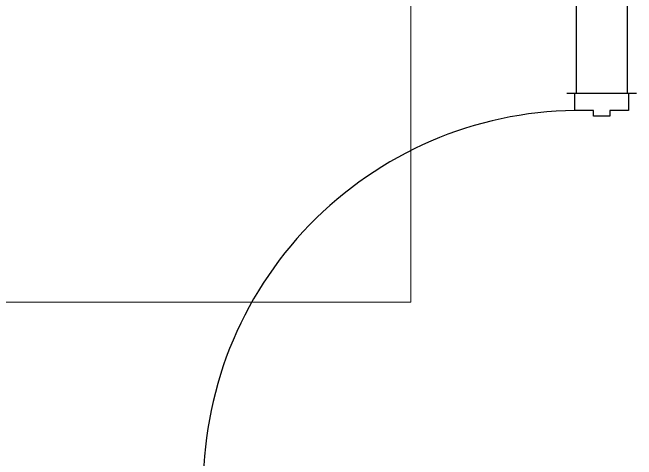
# Model space of a CAD drawing. Header units: inches. Extents: x 16928 to 514628, y -1471 to 241387.
# Drawn here: x 63945 to 65289, y 50471 to 51434 of the extents above; entities that cross this region are included whole.
import ezdxf

# ---------------------------------------------------------------- set-up
doc = ezdxf.new("R2010")
doc.units = ezdxf.units.IN
doc.header["$MEASUREMENT"] = 0
doc.layers.add('1', color=8, linetype='Continuous', lineweight=9)
doc.layers.add('windoor', color=8, linetype='Continuous', lineweight=18)
doc.layers.add('DR', color=9, linetype='Continuous')
doc.layers.add('partition', color=8, linetype='Continuous')

# ---------------------------------------------------------------- blocks, each defined once
blk = doc.blocks.new('D900')
at = {"layer": 'DR'}
for p, q in [((37.5, 915), (37.5, 115)), ((77.5, 915), (77.5, 115)), ((37.5, 190), (77.5, 190)), ((37.5, 115), (77.5, 115))]:
    blk.add_line(p, q, dxfattribs=at)
at = {"layer": 'DR', "color": 3}
for p, q in [((0, 132.5), (0, -17.5)), ((900, 132.5), (900, -17.5)), ((900, 115), (900, 0))]:
    blk.add_line(p, q, dxfattribs=at)
at = {"layer": 'DR'}
for points in [[(0, 0), (37.5, 0), (37.5, 40), (50, 40), (50, 75), (37.5, 75), (37.5, 115), (0, 115)], [(900, 0), (862.5, 0), (862.5, 40), (850, 40), (850, 75), (862.5, 75), (862.5, 115), (900, 115)]]:
    blk.add_lwpolyline(points, dxfattribs=at)
at = {"layer": 'DR', "color": 8}
blk.add_arc((51.9, 104.3), 810.7, 0.7553, 91.0145, dxfattribs=at)

msp = doc.modelspace()

# ---------------------------------------------------------------- linework, layer by layer
at = {"layer": '1'}
msp.add_lwpolyline([(62802.6, 50810.5), (62802.6, 53310.5), (64802.6, 53310.5), (64802.6, 50810.5)], close=True, dxfattribs=at)
at = {"layer": 'partition'}
for p, q in [((65158.6, 51723), (65158.6, 51260.5)), ((65268.6, 51723), (65268.6, 51260.5))]:
    msp.add_line(p, q, dxfattribs=at)

# ---------------------------------------------------------------- block references
at = {"layer": 'windoor', "rotation": 90}
msp.add_blockref('D900', (65271.1, 50360.5), dxfattribs=at)

doc.saveas('drawing.dxf')
